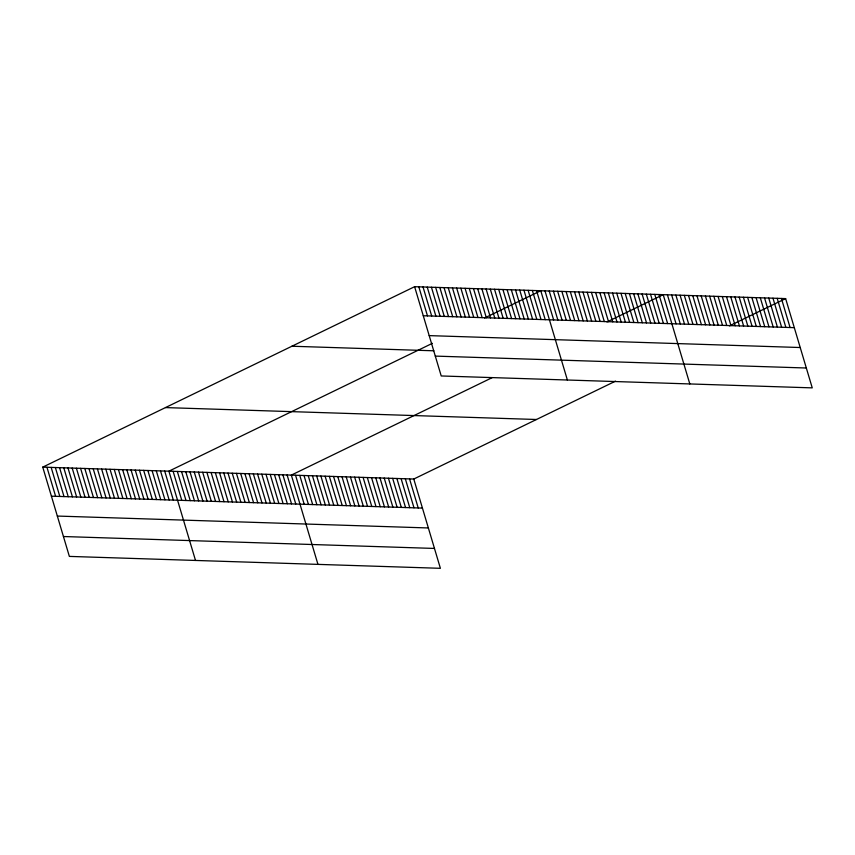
<?xml version="1.0" encoding="UTF-8"?>
<svg xmlns="http://www.w3.org/2000/svg" width="855" height="855" viewBox="0 0 855 855"><rect width="100%" height="100%" fill="white"/><g stroke="black" fill="none" stroke-linecap="round" stroke-linejoin="round"><path stroke-width="1.28" d="M42.75 467.129L413.777 479.035L440.389 568.308L69.362 556.402L42.75 467.129L414.611 286.692L785.638 298.598L812.25 387.871L441.223 375.965L414.611 286.692M432.363 343.336L168.895 471.18L195.506 560.452M484.518 318.028L540.766 290.743L567.378 380.015M492.02 377.728L291.331 475.102L317.953 564.375M606.954 321.961L663.202 294.676L689.814 383.938M413.777 479.035L615.504 381.148M729.39 325.894L785.638 298.598M423.278 315.752L794.295 327.657M429.199 335.62L800.227 347.525M291.897 346.232L433.88 350.796M435.302 356.097L806.329 368.003M165.464 407.589L536.491 419.495M51.407 496.178L422.434 508.094M57.338 516.057L428.355 527.963M63.441 536.523L434.458 548.44M781.417 298.47L790.073 327.518M777.195 298.331L785.852 327.38M772.973 298.192L781.63 327.251M768.752 298.053L777.409 327.112M764.53 297.925L773.187 326.973M760.309 297.786L768.966 326.845M756.087 297.647L764.744 326.706M751.866 297.519L760.523 326.567M747.644 297.38L756.301 326.439M743.423 297.241L752.079 326.3M739.19 297.113L747.858 326.161M734.969 296.974L743.636 326.033M730.747 296.835L739.415 325.894M726.526 296.706L735.193 325.755M722.304 296.567L730.972 325.627M718.082 296.429L726.75 325.488M713.861 296.3L722.528 325.349M709.639 296.161L718.307 325.221M705.418 296.022L714.085 325.082M701.196 295.894L709.864 324.943M696.975 295.755L705.642 324.815M692.753 295.616L701.41 324.676M688.532 295.488L697.188 324.537M684.31 295.349L692.967 324.398M680.088 295.21L688.745 324.269M675.867 295.082L684.524 324.13M671.645 294.943L680.302 323.992M667.424 294.804L676.081 323.863M658.981 294.537L667.637 323.585M654.759 294.398L663.416 323.457M650.537 294.27L659.194 323.318M646.316 294.131L654.973 323.179M642.094 293.992L650.751 323.051M637.873 293.853L646.53 322.912M633.651 293.725L642.308 322.773M629.419 293.586L638.087 322.645M625.197 293.447L633.865 322.506M620.976 293.318L629.643 322.367M616.754 293.18L625.422 322.239M612.533 293.041L621.2 322.1M608.311 292.912L616.979 321.961M604.09 292.773L612.757 321.833M599.868 292.634L608.536 321.694M595.646 292.506L604.314 321.555M591.425 292.367L600.092 321.427M587.203 292.228L595.871 321.288M582.982 292.1L591.639 321.149M578.76 291.961L587.417 321.02M574.539 291.822L583.196 320.882M570.317 291.694L578.974 320.743M566.096 291.555L574.752 320.614M561.874 291.416L570.531 320.475M557.652 291.288L566.309 320.336M553.431 291.149L562.088 320.198M549.209 291.01L557.866 320.069M544.988 290.882L553.645 319.93M536.555 290.604L545.223 319.663M532.355 290.476L541.012 319.524M528.144 290.337L536.812 319.396M523.944 290.198L532.601 319.257M519.733 290.069L528.401 319.118M515.533 289.93L524.19 318.99M511.333 289.802L519.99 318.851M507.122 289.663L515.789 318.712M502.922 289.524L511.579 318.584M498.711 289.396L507.378 318.445M494.511 289.257L503.168 318.317M490.3 289.118L498.967 318.178M486.1 288.99L494.756 318.039M481.889 288.851L490.556 317.91M477.689 288.723L486.345 317.771M473.488 288.584L482.145 317.632M469.277 288.445L477.945 317.504M465.077 288.317L473.734 317.365M460.866 288.178L469.534 317.237M456.666 288.039L465.323 317.098M452.455 287.911L461.123 316.959M448.255 287.772L456.912 316.831M444.044 287.633L452.712 316.692M439.844 287.504L448.501 316.553M435.644 287.365L444.301 316.425M431.433 287.237L440.101 316.286M427.233 287.098L435.89 316.158M423.022 286.959L431.69 316.019M418.822 286.831L427.479 315.88M409.556 478.896L418.213 507.956M405.323 478.768L413.991 507.817M401.102 478.629L409.769 507.688M396.88 478.49L405.548 507.549M392.659 478.362L401.326 507.41M388.437 478.223L397.105 507.282M384.216 478.084L392.883 507.143M379.994 477.956L388.662 507.004M375.773 477.817L384.44 506.865M371.551 477.678L380.219 506.737M367.329 477.55L375.997 506.598M363.108 477.411L371.775 506.459M358.886 477.272L367.543 506.331M354.665 477.143L363.322 506.192M350.443 477.005L359.1 506.053M346.222 476.866L354.878 505.925M342 476.737L350.657 505.786M337.778 476.598L346.435 505.647M333.557 476.459L342.214 505.519M329.335 476.321L337.992 505.38M325.114 476.192L333.771 505.241M320.892 476.053L329.549 505.113M316.671 475.914L325.327 504.974M312.449 475.786L321.106 504.835M308.228 475.647L316.884 504.707M304.006 475.508L312.663 504.568M299.774 475.38L308.441 504.429M295.552 475.241L304.22 504.3M287.109 474.974L295.777 504.023M282.887 474.835L291.555 503.894M278.666 474.696L287.333 503.755M274.444 474.568L283.112 503.616M270.223 474.429L278.89 503.488M266.001 474.29L274.669 503.349M261.78 474.162L270.447 503.21M257.558 474.023L266.226 503.071M253.337 473.884L261.993 502.943M249.115 473.755L257.772 502.804M244.893 473.617L253.55 502.665M240.672 473.478L249.329 502.537M236.45 473.349L245.107 502.398M232.229 473.21L240.886 502.259M228.007 473.072L236.664 502.131M223.786 472.943L232.442 501.992M219.564 472.804L228.221 501.853M215.342 472.665L223.999 501.725M211.121 472.537L219.778 501.586M206.899 472.398L215.556 501.447M202.678 472.259L211.335 501.319M198.456 472.12L207.113 501.18M194.235 471.992L202.892 501.041M190.002 471.853L198.67 500.912M185.781 471.714L194.448 500.774M181.559 471.586L190.227 500.635M177.338 471.447L186.005 500.506M173.116 471.308L181.784 500.367M164.694 471.041L173.351 500.1M160.484 470.902L169.151 499.961M156.283 470.774L164.94 499.822M152.083 470.635L160.74 499.694M147.872 470.507L156.54 499.555M143.672 470.368L152.329 499.427M139.461 470.229L148.129 499.288M135.261 470.1L143.918 499.149M131.05 469.961L139.718 499.021M126.85 469.823L135.507 498.882M122.639 469.694L131.307 498.743M118.439 469.555L127.096 498.615M114.239 469.427L122.896 498.476M110.028 469.288L118.695 498.337M105.828 469.149L114.485 498.209M101.617 469.021L110.284 498.07M97.417 468.882L106.073 497.941M93.206 468.743L101.873 497.802M89.006 468.615L97.662 497.663M84.795 468.476L93.462 497.535M80.594 468.348L89.251 497.396M76.394 468.209L85.051 497.257M72.183 468.07L80.851 497.129M67.983 467.942L76.64 496.99M63.772 467.803L72.44 496.862M59.572 467.664L68.229 496.723M55.361 467.535L64.029 496.584M51.161 467.396L59.818 496.456M46.95 467.268L55.618 496.317"/></g></svg>
